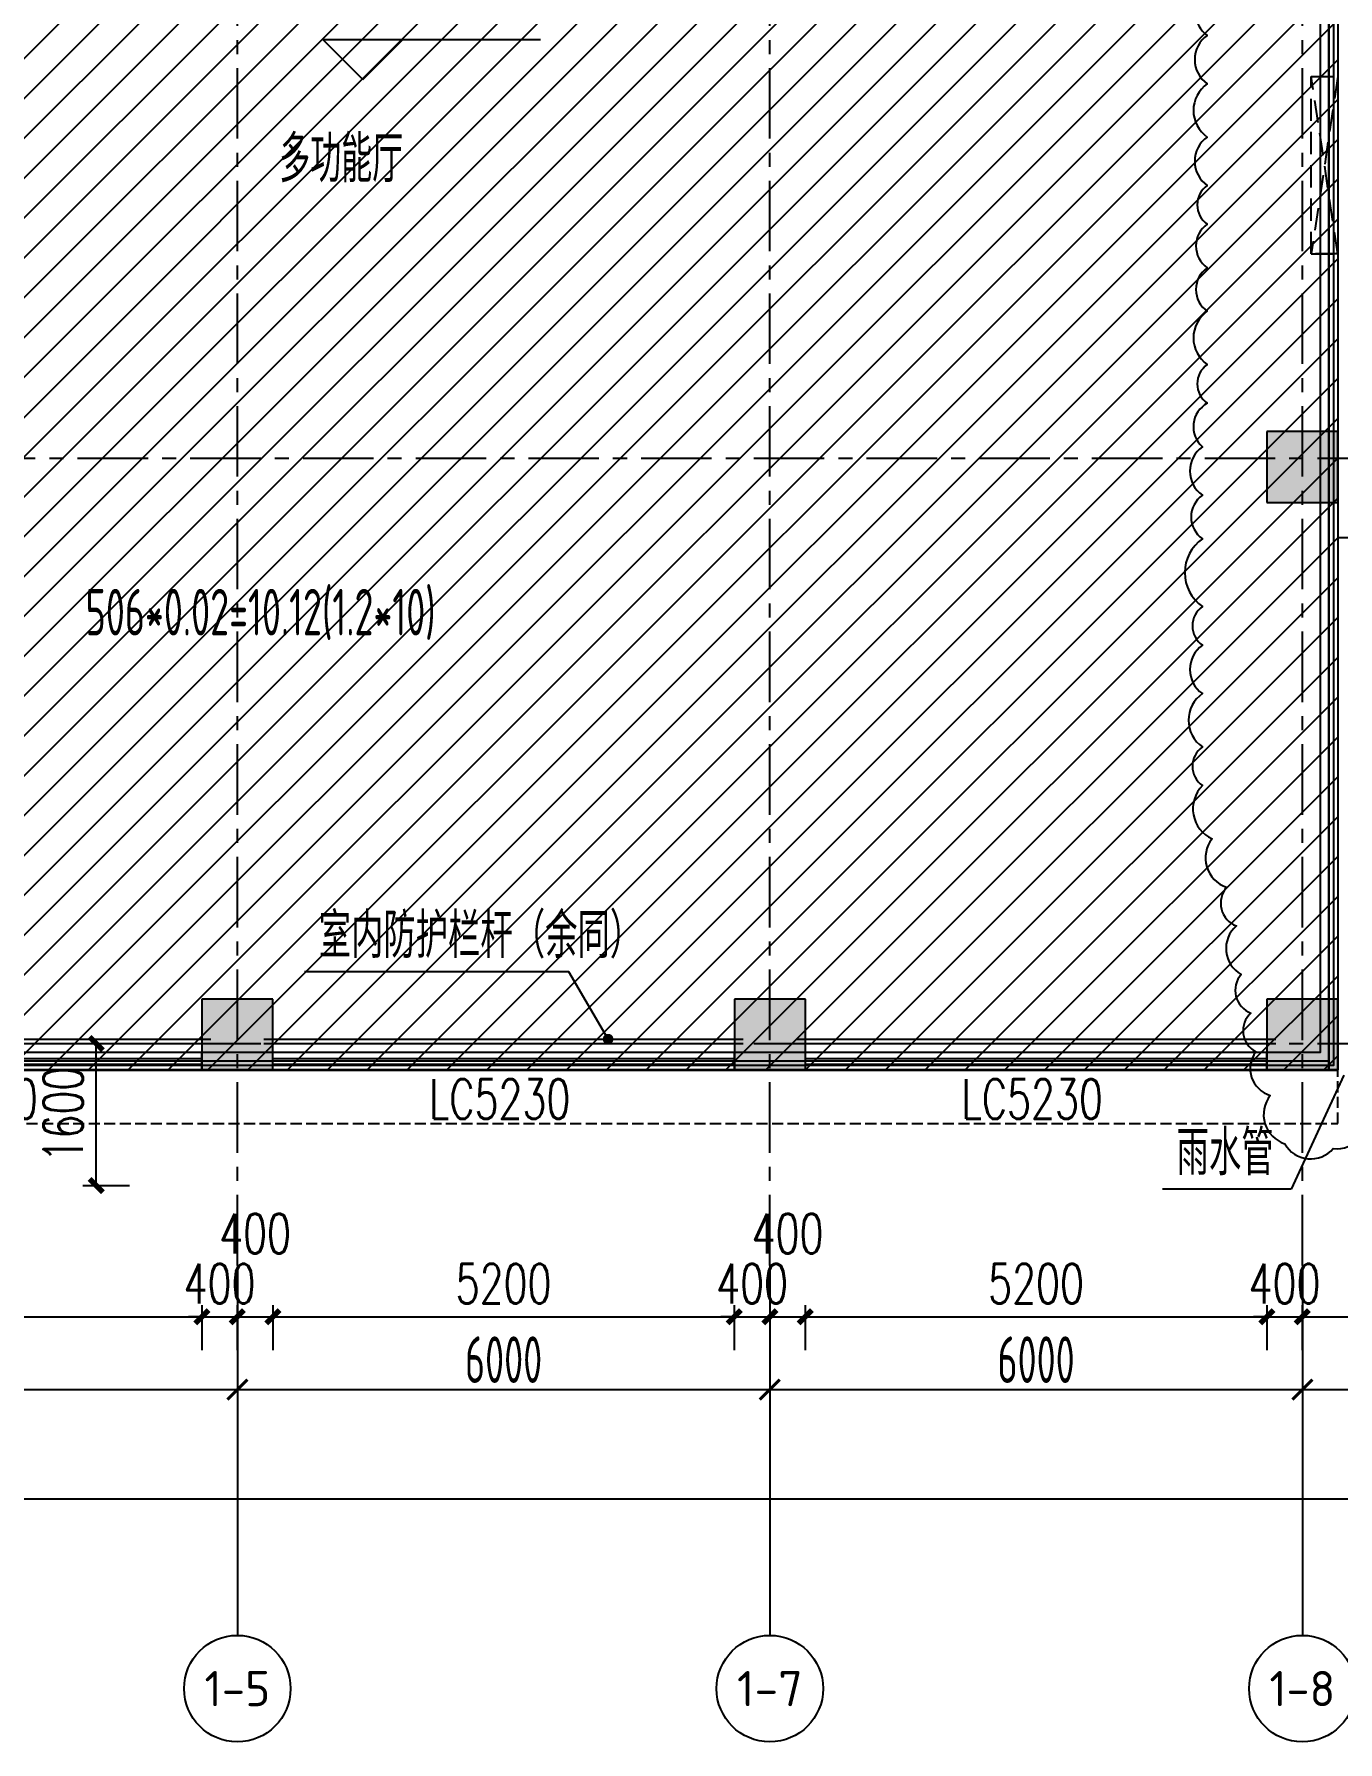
# Model space of a CAD drawing. Header units: millimetres. Extents: x -1048436 to -185795, y -983427 to 400387.
# Drawn here: x -743652 to -728963, y -364464 to -345217 of the extents above; entities that cross this region are included whole.
import ezdxf
from ezdxf.enums import TextEntityAlignment as Align

# ---------------------------------------------------------------- set-up
doc = ezdxf.new("R2010")
doc.units = ezdxf.units.MM
doc.header["$LTSCALE"] = 500
for name, pattern in [('( Dashed )', [0.75, 0.5, -0.25]), ('DASH', [0.35, 0.25, -0.1]), ('一层轴网$0$CENTER', [50.8, 31.75, -6.35, 6.35, -6.35])]:
    doc.linetypes.add(name, pattern=pattern)
for name, color, linetype in [('AXIS_TEXT', 7, 'Continuous'), ('COLUMN', 254, 'Continuous'), ('DIM_LEAD', 3, 'Continuous'), ('PUB_DIM', 3, 'Continuous'), ('PUB_HATCH', 8, 'Continuous'), ('PUB_TEXT', 7, 'Continuous'), ('WINDOW', 4, 'Continuous'), ('WINDOW_TEXT', 7, 'Continuous'), ('一层轴网$0$建-文字', 4, 'Continuous'), ('一层轴网$0$建-符号', 150, 'Continuous'), ('一层轴网$0$建-轴线', 1, '一层轴网$0$CENTER'), ('建-墙', 254, 'Continuous'), ('建-文字', 4, 'Continuous'), ('建-楼梯-扶手栏杆', 3, 'Continuous'), ('建-符号', 13, 'Continuous')]:
    doc.layers.add(name, color=color, linetype=linetype)
doc.layers.add('建-非打-01', color=6, linetype='Continuous', plot=False)
doc.styles.add('_TCH_DIM', font='SIMPLEX', dxfattribs={"bigfont": 'GBCBIG'})
doc.styles.add('_TCH_DIM_T3', font='SIMPLEX', dxfattribs={"width": 0.705882, "bigfont": 'GBCBIG'})
doc.styles.add('_TCH_WINDOW', font='SIMPLEX', dxfattribs={"height": 3.5, "bigfont": 'GBCBIG'})
doc.styles.add('COMPLEX', font='COMPLEX')
doc.styles.add('XD2008', font='xd-hzs.shx', dxfattribs={"width": 0.7, "bigfont": 'xd-hztxt.shx'})
doc.styles.add('一层轴网$0$XD2008', font='xd-hzs.shx', dxfattribs={"width": 0.7, "bigfont": 'xd-hztxt.shx'})
doc.styles.add('一层轴网$0$XD2008_T3', font='xd-hzs.shx', dxfattribs={"width": 0.7, "bigfont": 'xd-hztxt.shx'})
doc.dimstyles.new('_TCH_ARCH&&150', dxfattribs={"dimtxt": 446.25, "dimasz": 150, "dimexe": 375, "dimexo": 450, "dimgap": 150, "dimtad": 1, "dimdec": 0, "dimzin": 0, "dimdsep": 46, "dimtxsty": '_TCH_DIM_T3', "dimblk": 'ARCHTICK', "dimcen": 0.09, "dimclrt": 7, "dimazin": 2, "dimtfac": 1, "dimtdec": 0, "dimtix": 1, "dimtmove": 2, "dimatfit": 3, "dimldrblk": 'ARCHTICK', "dimfxl": 1, "dimtolj": 1, "dimtzin": 0, "dimarcsym": 0})
doc.dimstyles.new('一层轴网$0$XD100&&150', dxfattribs={"dimtxt": 525, "dimasz": 225, "dimexe": 150, "dimexo": 150, "dimgap": 75, "dimtad": 1, "dimdec": 0, "dimdsep": 46, "dimtxsty": '一层轴网$0$XD2008_T3', "dimblk": '一层轴网$0$_ARCHTICK', "dimcen": 2.5, "dimdle": 150, "dimclrt": 7, "dimaunit": 1, "dimadec": 0, "dimazin": 0, "dimtfac": 1, "dimtdec": 0, "dimtix": 1, "dimtmove": 0, "dimatfit": 3, "dimfxl": 1, "dimtolj": 1, "dimtzin": 0, "dimarcsym": 0})

# ---------------------------------------------------------------- blocks, each defined once
blk = doc.blocks.new('_AXISO')
blk.add_circle((0, 0), 0.5)
at = {"layer": 'AXIS_TEXT', "style": 'COMPLEX', "width": 1.041667}
blk.add_attdef('A', text='', height=0.56, dxfattribs=at).set_placement((-0.25, -0.28), (0.25, -0.28), align=Align.FIT)
blk = doc.blocks.new('一层轴网$0$_ARCHTICK')
at = {"color": 0, "linetype": 'ByBlock', "const_width": 0.15}
blk.add_lwpolyline([(-0.5, -0.5), (0.5, 0.5)], dxfattribs=at)
blk = doc.blocks.new('*D2898')
at = {"layer": 'Defpoints', "color": 0, "transparency": 16777216}
for p in [(6000, -2500), (12000, -2500), (12000, -3900)]:
    blk.add_point(p, dxfattribs=at)
at = {"layer": '一层轴网$0$建-符号', "color": 0, "lineweight": -2, "transparency": 16777216}
for p, q in [((6000, -2650), (6000, -4050)), ((12000, -2650), (12000, -4050)), ((5850, -3900), (12150, -3900))]:
    blk.add_line(p, q, dxfattribs=at)
at = {"layer": '一层轴网$0$建-符号', "color": 0, "lineweight": -2, "transparency": 16777216, "xscale": 225, "yscale": 225, "zscale": 225, "rotation": 180}
blk.add_blockref('一层轴网$0$_ARCHTICK', (6000, -3900), dxfattribs=at)
at = {"layer": '一层轴网$0$建-符号', "color": 0, "lineweight": -2, "transparency": 16777216, "xscale": 225, "yscale": 225, "zscale": 225}
blk.add_blockref('一层轴网$0$_ARCHTICK', (12000, -3900), dxfattribs=at)
at = {"layer": '一层轴网$0$建-符号', "color": 7, "transparency": 16777216, "insert": (9000, -3562.5), "char_height": 525, "attachment_point": 5, "style": '一层轴网$0$XD2008_T3'}
blk.add_mtext('\\A1;6000', dxfattribs=at)
blk = doc.blocks.new('*D2899')
at = {"layer": 'Defpoints', "color": 0, "transparency": 16777216}
for p in [(12000, -2500), (18000, -2500), (18000, -3900)]:
    blk.add_point(p, dxfattribs=at)
at = {"layer": '一层轴网$0$建-符号', "color": 0, "lineweight": -2, "transparency": 16777216}
for p, q in [((12000, -2650), (12000, -4050)), ((18000, -2650), (18000, -4050)), ((11850, -3900), (18150, -3900))]:
    blk.add_line(p, q, dxfattribs=at)
at = {"layer": '一层轴网$0$建-符号', "color": 0, "lineweight": -2, "transparency": 16777216, "xscale": 225, "yscale": 225, "zscale": 225, "rotation": 180}
blk.add_blockref('一层轴网$0$_ARCHTICK', (12000, -3900), dxfattribs=at)
at = {"layer": '一层轴网$0$建-符号', "color": 0, "lineweight": -2, "transparency": 16777216, "xscale": 225, "yscale": 225, "zscale": 225}
blk.add_blockref('一层轴网$0$_ARCHTICK', (18000, -3900), dxfattribs=at)
at = {"layer": '一层轴网$0$建-符号', "color": 7, "transparency": 16777216, "insert": (15000, -3562.5), "char_height": 525, "attachment_point": 5, "style": '一层轴网$0$XD2008_T3'}
blk.add_mtext('\\A1;6000', dxfattribs=at)
blk = doc.blocks.new('*D2900')
at = {"layer": 'Defpoints', "color": 0, "transparency": 16777216}
for p in [(18000, -2500), (24000, -2500), (24000, -3900)]:
    blk.add_point(p, dxfattribs=at)
at = {"layer": '一层轴网$0$建-符号', "color": 0, "lineweight": -2, "transparency": 16777216}
for p, q in [((18000, -2650), (18000, -4050)), ((24000, -2650), (24000, -4050)), ((17850, -3900), (24150, -3900))]:
    blk.add_line(p, q, dxfattribs=at)
at = {"layer": '一层轴网$0$建-符号', "color": 0, "lineweight": -2, "transparency": 16777216, "xscale": 225, "yscale": 225, "zscale": 225, "rotation": 180}
blk.add_blockref('一层轴网$0$_ARCHTICK', (18000, -3900), dxfattribs=at)
at = {"layer": '一层轴网$0$建-符号', "color": 0, "lineweight": -2, "transparency": 16777216, "xscale": 225, "yscale": 225, "zscale": 225}
blk.add_blockref('一层轴网$0$_ARCHTICK', (24000, -3900), dxfattribs=at)
at = {"layer": '一层轴网$0$建-符号', "color": 7, "transparency": 16777216, "insert": (21000, -3562.5), "char_height": 525, "attachment_point": 5, "style": '一层轴网$0$XD2008_T3'}
blk.add_mtext('\\A1;6000', dxfattribs=at)
blk = doc.blocks.new('*D2901')
at = {"layer": 'Defpoints', "color": 0, "transparency": 16777216}
for p in [(24000, -2500), (30150, -2500), (30150, -3900)]:
    blk.add_point(p, dxfattribs=at)
at = {"layer": '一层轴网$0$建-符号', "color": 0, "lineweight": -2, "transparency": 16777216}
for p, q in [((24000, -2650), (24000, -4050)), ((30150, -2650), (30150, -4050)), ((23850, -3900), (30300, -3900))]:
    blk.add_line(p, q, dxfattribs=at)
at = {"layer": '一层轴网$0$建-符号', "color": 0, "lineweight": -2, "transparency": 16777216, "xscale": 225, "yscale": 225, "zscale": 225, "rotation": 180}
blk.add_blockref('一层轴网$0$_ARCHTICK', (24000, -3900), dxfattribs=at)
at = {"layer": '一层轴网$0$建-符号', "color": 0, "lineweight": -2, "transparency": 16777216, "xscale": 225, "yscale": 225, "zscale": 225}
blk.add_blockref('一层轴网$0$_ARCHTICK', (30150, -3900), dxfattribs=at)
at = {"layer": '一层轴网$0$建-符号', "color": 7, "transparency": 16777216, "insert": (27075, -3562.5), "char_height": 525, "attachment_point": 5, "style": '一层轴网$0$XD2008_T3'}
blk.add_mtext('\\A1;6150', dxfattribs=at)
blk = doc.blocks.new('*D2910')
at = {"layer": 'Defpoints', "color": 0, "transparency": 16777216}
for p in [(0, -4275), (74610, -4275), (74610, -5130)]:
    blk.add_point(p, dxfattribs=at)
at = {"layer": '一层轴网$0$建-符号', "color": 0, "lineweight": -2, "transparency": 16777216}
for p, q in [((0, -4425), (0, -5280)), ((74610, -4425), (74610, -5280)), ((-150, -5130), (74760, -5130))]:
    blk.add_line(p, q, dxfattribs=at)
at = {"layer": '一层轴网$0$建-符号', "color": 0, "lineweight": -2, "transparency": 16777216, "xscale": 225, "yscale": 225, "zscale": 225, "rotation": 180}
blk.add_blockref('一层轴网$0$_ARCHTICK', (0, -5130), dxfattribs=at)
at = {"layer": '一层轴网$0$建-符号', "color": 0, "lineweight": -2, "transparency": 16777216, "xscale": 225, "yscale": 225, "zscale": 225}
blk.add_blockref('一层轴网$0$_ARCHTICK', (74610, -5130), dxfattribs=at)
at = {"layer": '一层轴网$0$建-符号', "color": 7, "transparency": 16777216, "insert": (37305, -4793), "char_height": 525, "attachment_point": 5, "style": '一层轴网$0$XD2008_T3'}
blk.add_mtext('\\A1;74610', dxfattribs=at)
blk = doc.blocks.new('A$C4F09042B')
at = {"layer": 'DIM_LEAD'}
for p, q in [((92924, 35067), (92332, 33783)), ((92332, 33783), (90882, 33783))]:
    blk.add_line(p, q, dxfattribs=at)
at = {"layer": 'PUB_TEXT', "style": '_TCH_DIM'}
blk.add_text('雨水管', height=506.4, dxfattribs=at).set_placement((91040, 33941))
blk = doc.blocks.new('A$C20CF2A72')
at = {"linetype": '( Dashed )'}
blk.add_lwpolyline([(-117143.1, 46324.5), (-117143.1, 44324.5), (-117443.1, 44324.5), (-117443.1, 46324.5), (-117143.1, 46324.5), (-117443.1, 44324.5), (-117143.1, 44324.5), (-117443.1, 46324.5)], dxfattribs=at)
blk = doc.blocks.new('_ArchTick')
at = {"color": 0, "linetype": 'ByBlock', "const_width": 0.4}
blk.add_lwpolyline([(-0.5, -0.5), (0.5, 0.5)], dxfattribs=at)
blk = doc.blocks.new('*D1639')
at = {"layer": 'Defpoints', "color": 0, "transparency": 16777216}
for p in [(-743552, -356594), (-742952, -356594), (-743552, -358194)]:
    blk.add_point(p, dxfattribs=at)
at = {"layer": 'PUB_DIM', "color": 0, "lineweight": -2, "transparency": 16777216}
for p, q in [((-743102, -356594), (-742577, -356594)), ((-742952, -358194), (-742952, -356594)), ((-743102, -358194), (-742577, -358194))]:
    blk.add_line(p, q, dxfattribs=at)
at = {"layer": 'PUB_DIM', "color": 0, "lineweight": -2, "transparency": 16777216, "xscale": 150, "yscale": 150, "zscale": 150}
for p, rotation in [((-742952, -356594), 90), ((-742952, -358194), 270)]:
    blk.add_blockref('_ArchTick', p, dxfattribs=dict(at, rotation=rotation))
at = {"layer": 'PUB_DIM', "color": 7, "transparency": 16777216, "insert": (-743325, -357394), "char_height": 446.2, "attachment_point": 5, "rotation": 90, "style": '_TCH_DIM_T3'}
blk.add_mtext('\\A1;1600', dxfattribs=at)
blk = doc.blocks.new('*D2068')
at = {"layer": 'Defpoints', "color": 0, "transparency": 16777216}
for p in [(-746963, -359094), (-741763, -359094), (-741763, -359673)]:
    blk.add_point(p, dxfattribs=at)
at = {"layer": 'PUB_DIM', "color": 0, "lineweight": -2, "transparency": 16777216}
for p, q in [((-746963, -359544), (-746963, -360048)), ((-746963, -359673), (-741763, -359673)), ((-741763, -359544), (-741763, -360048))]:
    blk.add_line(p, q, dxfattribs=at)
at = {"layer": 'PUB_DIM', "color": 0, "lineweight": -2, "transparency": 16777216, "xscale": 150, "yscale": 150, "zscale": 150, "rotation": 180}
blk.add_blockref('_ArchTick', (-746963, -359673), dxfattribs=at)
at = {"layer": 'PUB_DIM', "color": 0, "lineweight": -2, "transparency": 16777216, "xscale": 150, "yscale": 150, "zscale": 150}
blk.add_blockref('_ArchTick', (-741763, -359673), dxfattribs=at)
at = {"layer": 'PUB_DIM', "color": 7, "transparency": 16777216, "insert": (-744363, -359300), "char_height": 446.2, "attachment_point": 5, "style": '_TCH_DIM_T3'}
blk.add_mtext('\\A1;5200', dxfattribs=at)
blk = doc.blocks.new('*D2069')
at = {"layer": 'Defpoints', "color": 0, "transparency": 16777216}
for p in [(-741763, -359094), (-741363, -359094), (-741363, -359673)]:
    blk.add_point(p, dxfattribs=at)
at = {"layer": 'PUB_DIM', "color": 0, "lineweight": -2, "transparency": 16777216}
for p, q in [((-741763, -359673), (-741913, -359673)), ((-741763, -359544), (-741763, -360048)), ((-741763, -359673), (-741363, -359673)), ((-741363, -359544), (-741363, -360048)), ((-741363, -359673), (-741213, -359673))]:
    blk.add_line(p, q, dxfattribs=at)
at = {"layer": 'PUB_DIM', "color": 0, "lineweight": -2, "transparency": 16777216, "xscale": 150, "yscale": 150, "zscale": 150}
blk.add_blockref('_ArchTick', (-741763, -359673), dxfattribs=at)
at = {"layer": 'PUB_DIM', "color": 0, "lineweight": -2, "transparency": 16777216, "xscale": 150, "yscale": 150, "zscale": 150, "rotation": 180}
blk.add_blockref('_ArchTick', (-741363, -359673), dxfattribs=at)
at = {"layer": 'PUB_DIM', "color": 7, "transparency": 16777216, "insert": (-741563, -359300), "char_height": 446.2, "attachment_point": 5, "style": '_TCH_DIM_T3'}
blk.add_mtext('\\A1;400', dxfattribs=at)
blk = doc.blocks.new('*D2070')
at = {"layer": 'Defpoints', "color": 0, "transparency": 16777216}
for p in [(-741363, -359094), (-740963, -359094), (-740963, -359673)]:
    blk.add_point(p, dxfattribs=at)
at = {"layer": 'PUB_DIM', "color": 0, "lineweight": -2, "transparency": 16777216}
for p, q in [((-741363, -359544), (-741363, -360048)), ((-741363, -359673), (-740963, -359673)), ((-740963, -359544), (-740963, -360048))]:
    blk.add_line(p, q, dxfattribs=at)
at = {"layer": 'PUB_DIM', "color": 0, "lineweight": -2, "transparency": 16777216, "xscale": 150, "yscale": 150, "zscale": 150, "rotation": 180}
blk.add_blockref('_ArchTick', (-741363, -359673), dxfattribs=at)
at = {"layer": 'PUB_DIM', "color": 0, "lineweight": -2, "transparency": 16777216, "xscale": 150, "yscale": 150, "zscale": 150}
blk.add_blockref('_ArchTick', (-740963, -359673), dxfattribs=at)
at = {"layer": 'PUB_DIM', "color": 7, "transparency": 16777216, "insert": (-741163, -358735), "char_height": 446.2, "attachment_point": 5, "style": '_TCH_DIM_T3'}
blk.add_mtext('\\A1;400', dxfattribs=at)
blk = doc.blocks.new('*D2071')
at = {"layer": 'Defpoints', "color": 0, "transparency": 16777216}
for p in [(-740963, -359094), (-735763, -359094), (-735763, -359673)]:
    blk.add_point(p, dxfattribs=at)
at = {"layer": 'PUB_DIM', "color": 0, "lineweight": -2, "transparency": 16777216}
for p, q in [((-740963, -359544), (-740963, -360048)), ((-740963, -359673), (-735763, -359673)), ((-735763, -359544), (-735763, -360048))]:
    blk.add_line(p, q, dxfattribs=at)
at = {"layer": 'PUB_DIM', "color": 0, "lineweight": -2, "transparency": 16777216, "xscale": 150, "yscale": 150, "zscale": 150, "rotation": 180}
blk.add_blockref('_ArchTick', (-740963, -359673), dxfattribs=at)
at = {"layer": 'PUB_DIM', "color": 0, "lineweight": -2, "transparency": 16777216, "xscale": 150, "yscale": 150, "zscale": 150}
blk.add_blockref('_ArchTick', (-735763, -359673), dxfattribs=at)
at = {"layer": 'PUB_DIM', "color": 7, "transparency": 16777216, "insert": (-738363, -359300), "char_height": 446.2, "attachment_point": 5, "style": '_TCH_DIM_T3'}
blk.add_mtext('\\A1;5200', dxfattribs=at)
blk = doc.blocks.new('*D2072')
at = {"layer": 'Defpoints', "color": 0, "transparency": 16777216}
for p in [(-735763, -359094), (-735363, -359094), (-735363, -359673)]:
    blk.add_point(p, dxfattribs=at)
at = {"layer": 'PUB_DIM', "color": 0, "lineweight": -2, "transparency": 16777216}
for p, q in [((-735763, -359673), (-735913, -359673)), ((-735763, -359544), (-735763, -360048)), ((-735763, -359673), (-735363, -359673)), ((-735363, -359544), (-735363, -360048)), ((-735363, -359673), (-735213, -359673))]:
    blk.add_line(p, q, dxfattribs=at)
at = {"layer": 'PUB_DIM', "color": 0, "lineweight": -2, "transparency": 16777216, "xscale": 150, "yscale": 150, "zscale": 150}
blk.add_blockref('_ArchTick', (-735763, -359673), dxfattribs=at)
at = {"layer": 'PUB_DIM', "color": 0, "lineweight": -2, "transparency": 16777216, "xscale": 150, "yscale": 150, "zscale": 150, "rotation": 180}
blk.add_blockref('_ArchTick', (-735363, -359673), dxfattribs=at)
at = {"layer": 'PUB_DIM', "color": 7, "transparency": 16777216, "insert": (-735563, -359300), "char_height": 446.2, "attachment_point": 5, "style": '_TCH_DIM_T3'}
blk.add_mtext('\\A1;400', dxfattribs=at)
blk = doc.blocks.new('*D2073')
at = {"layer": 'Defpoints', "color": 0, "transparency": 16777216}
for p in [(-735363, -359094), (-734963, -359094), (-734963, -359673)]:
    blk.add_point(p, dxfattribs=at)
at = {"layer": 'PUB_DIM', "color": 0, "lineweight": -2, "transparency": 16777216}
for p, q in [((-735363, -359544), (-735363, -360048)), ((-735363, -359673), (-734963, -359673)), ((-734963, -359544), (-734963, -360048))]:
    blk.add_line(p, q, dxfattribs=at)
at = {"layer": 'PUB_DIM', "color": 0, "lineweight": -2, "transparency": 16777216, "xscale": 150, "yscale": 150, "zscale": 150, "rotation": 180}
blk.add_blockref('_ArchTick', (-735363, -359673), dxfattribs=at)
at = {"layer": 'PUB_DIM', "color": 0, "lineweight": -2, "transparency": 16777216, "xscale": 150, "yscale": 150, "zscale": 150}
blk.add_blockref('_ArchTick', (-734963, -359673), dxfattribs=at)
at = {"layer": 'PUB_DIM', "color": 7, "transparency": 16777216, "insert": (-735163, -358735), "char_height": 446.2, "attachment_point": 5, "style": '_TCH_DIM_T3'}
blk.add_mtext('\\A1;400', dxfattribs=at)
blk = doc.blocks.new('*D2074')
at = {"layer": 'Defpoints', "color": 0, "transparency": 16777216}
for p in [(-734963, -359094), (-729763, -359094), (-729763, -359673)]:
    blk.add_point(p, dxfattribs=at)
at = {"layer": 'PUB_DIM', "color": 0, "lineweight": -2, "transparency": 16777216}
for p, q in [((-734963, -359544), (-734963, -360048)), ((-734963, -359673), (-729763, -359673)), ((-729763, -359544), (-729763, -360048))]:
    blk.add_line(p, q, dxfattribs=at)
at = {"layer": 'PUB_DIM', "color": 0, "lineweight": -2, "transparency": 16777216, "xscale": 150, "yscale": 150, "zscale": 150, "rotation": 180}
blk.add_blockref('_ArchTick', (-734963, -359673), dxfattribs=at)
at = {"layer": 'PUB_DIM', "color": 0, "lineweight": -2, "transparency": 16777216, "xscale": 150, "yscale": 150, "zscale": 150}
blk.add_blockref('_ArchTick', (-729763, -359673), dxfattribs=at)
at = {"layer": 'PUB_DIM', "color": 7, "transparency": 16777216, "insert": (-732363, -359300), "char_height": 446.2, "attachment_point": 5, "style": '_TCH_DIM_T3'}
blk.add_mtext('\\A1;5200', dxfattribs=at)
blk = doc.blocks.new('*D2075')
at = {"layer": 'Defpoints', "color": 0, "transparency": 16777216}
for p in [(-729763, -359094), (-729363, -359094), (-729363, -359673)]:
    blk.add_point(p, dxfattribs=at)
at = {"layer": 'PUB_DIM', "color": 0, "lineweight": -2, "transparency": 16777216}
for p, q in [((-729763, -359673), (-729913, -359673)), ((-729763, -359544), (-729763, -360048)), ((-729763, -359673), (-729363, -359673)), ((-729363, -359544), (-729363, -360048)), ((-729363, -359673), (-729213, -359673))]:
    blk.add_line(p, q, dxfattribs=at)
at = {"layer": 'PUB_DIM', "color": 0, "lineweight": -2, "transparency": 16777216, "xscale": 150, "yscale": 150, "zscale": 150}
blk.add_blockref('_ArchTick', (-729763, -359673), dxfattribs=at)
at = {"layer": 'PUB_DIM', "color": 0, "lineweight": -2, "transparency": 16777216, "xscale": 150, "yscale": 150, "zscale": 150, "rotation": 180}
blk.add_blockref('_ArchTick', (-729363, -359673), dxfattribs=at)
at = {"layer": 'PUB_DIM', "color": 7, "transparency": 16777216, "insert": (-729563, -359300), "char_height": 446.2, "attachment_point": 5, "style": '_TCH_DIM_T3'}
blk.add_mtext('\\A1;400', dxfattribs=at)
blk = doc.blocks.new('*D2076')
at = {"layer": 'Defpoints', "color": 0, "transparency": 16777216}
for p in [(-729363, -359094), (-726613, -359094), (-726613, -359673)]:
    blk.add_point(p, dxfattribs=at)
at = {"layer": 'PUB_DIM', "color": 0, "lineweight": -2, "transparency": 16777216}
for p, q in [((-729363, -359544), (-729363, -360048)), ((-729363, -359673), (-726613, -359673)), ((-726613, -359544), (-726613, -360048))]:
    blk.add_line(p, q, dxfattribs=at)
at = {"layer": 'PUB_DIM', "color": 0, "lineweight": -2, "transparency": 16777216, "xscale": 150, "yscale": 150, "zscale": 150, "rotation": 180}
blk.add_blockref('_ArchTick', (-729363, -359673), dxfattribs=at)
at = {"layer": 'PUB_DIM', "color": 0, "lineweight": -2, "transparency": 16777216, "xscale": 150, "yscale": 150, "zscale": 150}
blk.add_blockref('_ArchTick', (-726613, -359673), dxfattribs=at)
at = {"layer": 'PUB_DIM', "color": 7, "transparency": 16777216, "insert": (-727988, -359300), "char_height": 446.2, "attachment_point": 5, "style": '_TCH_DIM_T3'}
blk.add_mtext('\\A1;2750', dxfattribs=at)
blk = doc.blocks.new('$TCHSYS$WIN2D')
for p, q in [((-0.5, 0.5), (0.5, 0.5)), ((-0.5, 0.5), (-0.5, -0.5)), ((0.5, 0.5), (0.5, -0.5)), ((0.5, 0.1667), (-0.5, 0.1667)), ((0.5, -0.1667), (-0.5, -0.1667)), ((-0.5, -0.5), (0.5, -0.5))]:
    blk.add_line(p, q)
blk = doc.blocks.new('一层轴网')
at = {"layer": '一层轴网$0$建-符号'}
for p, q in [((12000, -2500), (12000, -6670)), ((18000, -2500), (18000, -6670)), ((24000, -2500), (24000, -6670))]:
    blk.add_line(p, q, dxfattribs=at)
at = {"layer": '一层轴网$0$建-轴线', "ltscale": 0.05}
for p, q in [((-2500, 6600), (77110, 6600)), ((-2500, 0), (77110, 0))]:
    blk.add_line(p, q, dxfattribs=at)
for points in [[(12000, -2500), (12000, 29500)], [(18000, -2500), (18000, 29500)], [(24000, -2500), (24000, 29500)]]:
    blk.add_lwpolyline(points, dxfattribs=at)
at = {"layer": '一层轴网$0$建-符号'}
ref = blk.add_blockref('_AXISO', (12000, -7270), dxfattribs=dict(at, xscale=1200, yscale=1200, zscale=1200))
ref.add_attrib('A', '1-5', dxfattribs={"layer": '一层轴网$0$建-文字', "height": 396.67, "style": '一层轴网$0$XD2008', "width": 0.808889}).set_placement((11629.8, -7468.3), (12370.2, -7468.3), align=Align.FIT)
ref = blk.add_blockref('_AXISO', (18000, -7270), dxfattribs=dict(at, xscale=1200, yscale=1200, zscale=1200))
ref.add_attrib('A', '1-7', dxfattribs={"layer": '一层轴网$0$建-文字', "height": 396.67, "style": '一层轴网$0$XD2008', "width": 0.808889}).set_placement((17629.8, -7468.3), (18370.2, -7468.3), align=Align.FIT)
ref = blk.add_blockref('_AXISO', (24000, -7270), dxfattribs=dict(at, xscale=1200, yscale=1200, zscale=1200))
ref.add_attrib('A', '1-8', dxfattribs={"layer": '一层轴网$0$建-文字', "height": 396.67, "style": '一层轴网$0$XD2008', "width": 0.808889}).set_placement((23629.8, -7468.3), (24370.2, -7468.3), align=Align.FIT)
for p1, p2, distance, picture, middle in [((6000, -2500), (12000, -2500), -1400, '*D2898', (9000, -3562.5)), ((12000, -2500), (18000, -2500), -1400, '*D2899', (15000, -3562.5)), ((18000, -2500), (24000, -2500), -1400, '*D2900', (21000, -3562.5)), ((24000, -2500), (30150, -2500), -1400, '*D2901', (27075, -3562.5)), ((0, -4275), (74610, -4275), -855, '*D2910', (37305, -4792.5))]:
    dim = blk.add_aligned_dim(p1=p1, p2=p2, distance=distance, dimstyle='一层轴网$0$XD100&&150', dxfattribs=at)
    dim.commit()
    dim.dimension.update_dxf_attribs({"geometry": picture, "text_midpoint": middle})

msp = doc.modelspace()

# ---------------------------------------------------------------- hatches: boundary and pattern name
h = msp.add_hatch()
h.set_pattern_fill('ANSI31', color=256, scale=200)
h.set_pattern_definition([(45, (0, 0), (-224.5064, 224.5064), [])])
h.paths.add_polyline_path([(-753662.7, -335894), (-753662.7, -329294), (-740962.7, -329294), (-740962.7, -336494), (-728962.7, -336494), (-728962.7, -356890.4), (-746962.7, -356890.4), (-746962.7, -357494), (-754262.7, -357494), (-754262.7, -335894)])
at = {"layer": 'PUB_HATCH'}
for points in [[(-729762.7, -349694), (-729762.7, -350494), (-728962.7, -350494), (-728962.7, -349694)], [(-741762.7, -356094), (-741762.7, -356894), (-740962.7, -356894), (-740962.7, -356094)], [(-735762.7, -356094), (-735762.7, -356894), (-734962.7, -356894), (-734962.7, -356094)], [(-729762.7, -356094), (-729762.7, -356894), (-728962.7, -356894), (-728962.7, -356094)]]:
    msp.add_hatch(color=256, dxfattribs=at).paths.add_polyline_path(points)

# ---------------------------------------------------------------- linework, layer by layer
msp.add_lwpolyline([(-729062.7, -356894), (-729062.7, -343094), (-722912.7, -343094), (-722912.7, -329394), (-722912.7, -329294), (-753662.7, -329294), (-753662.7, -335894), (-754262.7, -335894), (-754262.7, -357494), (-746962.7, -357494), (-746962.7, -356894), (-729062.7, -356894), (-729062.7, -343094)], close=True)
msp.add_lwpolyline([(-740962.7, -331294), (-740962.7, -336494), (-728962.7, -336494), (-728962.7, -356890.4), (-746962.7, -356890.4), (-746962.7, -357494), (-754262.7, -357494), (-754262.7, -335894), (-753662.7, -335894), (-753662.7, -329294)])
at = {"layer": 'COLUMN'}
for p, q in [((-729762.7, -349694), (-729762.7, -350494)), ((-728962.7, -349694), (-729762.7, -349694)), ((-728962.7, -350494), (-728962.7, -349694)), ((-729762.7, -350494), (-728962.7, -350494)), ((-741762.7, -356094), (-741762.7, -356894)), ((-740962.7, -356094), (-741762.7, -356094)), ((-740962.7, -356894), (-740962.7, -356094)), ((-735762.7, -356094), (-735762.7, -356894)), ((-734962.7, -356094), (-735762.7, -356094)), ((-734962.7, -356894), (-734962.7, -356094)), ((-729762.7, -356094), (-729762.7, -356894)), ((-728962.7, -356094), (-729762.7, -356094)), ((-728962.7, -356894), (-728962.7, -356094)), ((-741762.7, -356894), (-740962.7, -356894)), ((-735762.7, -356894), (-734962.7, -356894)), ((-729762.7, -356894), (-728962.7, -356894))]:
    msp.add_line(p, q, dxfattribs=at)
at = {"layer": 'DIM_LEAD'}
for p, q in [((-737628.5, -355785.8), (-740604.3, -355785.8)), ((-737185, -356544), (-737628.5, -355785.8)), ((-737185, -356544), (-737628.5, -355785.8))]:
    msp.add_line(p, q, dxfattribs=at)
at = {"layer": 'DIM_LEAD', "const_width": 60}
msp.add_lwpolyline([(-737169.9, -356569.9, 1), (-737200.2, -356518.1, 1)], format="xyb", close=True, dxfattribs=at)
msp.add_lwpolyline([(-737169.9, -356569.9, 1), (-737200.2, -356518.1, 1)], format="xyb", close=True, dxfattribs=at)
at = {"layer": '建-墙'}
for p, q in [((-729162.7, -343894), (-729162.7, -348194)), ((-729160.2, -348291.6), (-729160.2, -348294.1)), ((-729160.2, -348294.1), (-729158.2, -348293.8)), ((-729158, -348298.2), (-729158.2, -348293.8)), ((-729162.7, -348394), (-729162.7, -349694)), ((-728962.7, -348394), (-728962.7, -349694)), ((-729162.7, -350494), (-729162.7, -350993.6)), ((-728962.7, -350494), (-728962.7, -350893.6)), ((-729162.7, -350993.6), (-729162.7, -354594)), ((-727962.7, -350893.6), (-728962.7, -350893.6)), ((-729162.7, -354594), (-729162.7, -355792.7)), ((-729162.7, -355792.7), (-729162.7, -356094))]:
    msp.add_line(p, q, dxfattribs=at)
at = {"layer": '建-墙', "linetype": 'DASH'}
msp.add_lwpolyline([(-747062.7, -357494), (-728962.7, -357494), (-728962.7, -356894)], dxfattribs=at)
at = {"layer": '建-楼梯-扶手栏杆'}
for p, q in [((-747062.7, -356544), (-741662.7, -356544)), ((-747062.7, -356594), (-741662.7, -356594)), ((-741062.7, -356544), (-735662.7, -356544)), ((-741062.7, -356594), (-735662.7, -356594)), ((-735062.7, -356544), (-729662.7, -356544)), ((-735062.7, -356594), (-729662.7, -356594))]:
    msp.add_line(p, q, dxfattribs=at)
for points in [[(-740062.7, -331244), (-741012.7, -331244), (-741012.7, -336544), (-729012.7, -336544), (-729012.7, -356840.4), (-747012.7, -356840.4), (-747012.7, -357444), (-754212.7, -357444), (-754212.7, -335944), (-753612.7, -335944), (-753612.7, -329294)], [(-740062.7, -331194), (-741062.7, -331194), (-741062.7, -336594), (-729062.7, -336594), (-729062.7, -356790.4), (-747062.7, -356790.4), (-747062.7, -357394), (-754162.7, -357394), (-754162.7, -335994), (-753562.7, -335994), (-753562.7, -329294)]]:
    msp.add_lwpolyline(points, dxfattribs=at)
at = {"layer": '建-符号'}
for p, q in [((-739947.6, -345727.5), (-740397.6, -345277.5)), ((-740397.6, -345277.5), (-737946.6, -345277.5)), ((-739947.6, -345727.5), (-739497.6, -345277.5))]:
    msp.add_line(p, q, dxfattribs=at)
at = {"layer": '建-非打-01'}
msp.add_lwpolyline([(-747162.7, -357294), (-754062.7, -357294), (-754062.7, -336094), (-747162.7, -336094), (-747162.7, -336696.8), (-729162.7, -336696.8), (-729162.7, -356694), (-747162.7, -356694)], close=True, dxfattribs=at)
msp.add_lwpolyline([(-730433.8, -344740, 0.5205671), (-730433.8, -345231, 0.5205671), (-730433.8, -345231, 0.5205671), (-730433.8, -345776.5, 0.5205671), (-730433.8, -345776.5, 0.5205671), (-730433.8, -346376.6, 0.5205671), (-730433.8, -346376.6, 0.5205671), (-730433.8, -346922.1, 0.5205671), (-730433.8, -346922.1, 0.5205671), (-730433.8, -347358.5, 0.5205671), (-730433.8, -347358.5, 0.5205671), (-730433.8, -347849.5, 0.5205671), (-730433.8, -347849.5, 0.5205671), (-730433.8, -348340.4, 0.5205671), (-730433.8, -348340.4, 0.5205671), (-730433.8, -348940.5, 0.5205671), (-730433.8, -348940.5, 0.5205671), (-730433.8, -349376.9, 0.5205671), (-730433.8, -349376.9, 0.5205671), (-730488.4, -349867.9, 0.5205671), (-730488.4, -349867.9, 0.5205671), (-730488.4, -350413.4, 0.5205671), (-730488.4, -350413.4, 0.5205671), (-730488.4, -350904.3, 0.5205671), (-730488.4, -350904.3, 0.5205671), (-730488.4, -351668.1, 0.5205671), (-730488.4, -351668.1, 0.5205671), (-730488.4, -352104.5, 0.5205671), (-730488.4, -352104.5, 0.5205671), (-730488.4, -352650, 0.5205671), (-730488.4, -352650, 0.5205671), (-730488.4, -353250.1, 0.5205671), (-730488.4, -353250.1, 0.5205671), (-730488.4, -353686.5, 0.5205671), (-730488.4, -353686.5, 0.5205671), (-730379.2, -354286.5, 0.5205671), (-730379.2, -354286.5, 0.5205671), (-730215.4, -354832, 0.5205671), (-730215.4, -354832, 0.5205671), (-730106.2, -355268.5, 0.5205671), (-730106.2, -355268.5, 0.5205671), (-730051.7, -355814, 0.5205671), (-730051.7, -355814, 0.5205671), (-729942.5, -356250.4, 0.5205671), (-729942.5, -356250.4, 0.5205671), (-729887.9, -356686.8, 0.5205671), (-729887.9, -356686.8, 0.5205671), (-729724.1, -357177.8, 0.5205671), (-729724.1, -357177.8, 0.5205671), (-729560.3, -357723.3, 0.5205671), (-729560.3, -357723.3, 0.5205671), (-729014.4, -357777.8, 0.5205671), (-729014.4, -357777.8, 0.5205671), (-728632.3, -357341.4, 0.5205671)], format="xyb", dxfattribs=at)

# ---------------------------------------------------------------- block references
for name, p in [('一层轴网', (-753362.7, -356594)), ('A$C4F09042B', (-821819.6, -392018.5)), ('A$C20CF2A72', (-611819.6, -392018.5))]:
    msp.add_blockref(name, p)
at = {"layer": 'WINDOW'}
ref = msp.add_blockref('$TCHSYS$WIN2D', (-744362.7, -356794), dxfattribs=dict(at, xscale=5200, yscale=200, zscale=5200, rotation=180))
ref.add_attrib('A', 'LC5230', (-745202.7, -357442.1), dxfattribs={"layer": 'WINDOW_TEXT', "height": 446.25, "style": '_TCH_WINDOW', "width": 0.705882})
ref = msp.add_blockref('$TCHSYS$WIN2D', (-738362.7, -356794), dxfattribs=dict(at, xscale=5200, yscale=200, zscale=5200, rotation=180))
ref.add_attrib('A', 'LC5230', (-739202.7, -357442.1), dxfattribs={"layer": 'WINDOW_TEXT', "height": 446.25, "style": '_TCH_WINDOW', "width": 0.705882})
ref = msp.add_blockref('$TCHSYS$WIN2D', (-732362.7, -356794), dxfattribs=dict(at, xscale=5200, yscale=200, zscale=5200, rotation=180))
ref.add_attrib('A', 'LC5230', (-733202.7, -357442.1), dxfattribs={"layer": 'WINDOW_TEXT', "height": 446.25, "style": '_TCH_WINDOW', "width": 0.705882})

# ---------------------------------------------------------------- texts
at = {"layer": 'PUB_TEXT', "style": '_TCH_DIM'}
msp.add_text('室内防护栏杆（余同）', height=506.38, dxfattribs=at).set_placement((-740446.8, -355628.3))
at = {"layer": '建-文字', "style": 'XD2008', "width": 0.7}
msp.add_text('多功能厅', height=525, dxfattribs=at).set_placement((-740890.6, -346885.8))
at = {"layer": '建-非打-01', "style": 'XD2008', "width": 0.7}
msp.add_text('506*0.02=10.12(1.2*10)', height=525, dxfattribs=at).set_placement((-743072.6, -351993.6))

# ---------------------------------------------------------------- dimensions: what is measured, and where the dimension line sits
at = {"layer": 'PUB_DIM'}
for p1, p2, distance, picture, middle in [((-743552.1, -358194), (-743552.1, -356594), -600, '*D1639', (-743325.2, -357394)), ((-746962.7, -359094), (-741762.7, -359094), -578.8, '*D2068', (-744362.7, -359299.7)), ((-741762.7, -359094), (-741362.7, -359094), -578.8, '*D2069', (-741562.7, -359299.7)), ((-740962.7, -359094), (-735762.7, -359094), -578.8, '*D2071', (-738362.7, -359299.7)), ((-735762.7, -359094), (-735362.7, -359094), -578.8, '*D2072', (-735562.7, -359299.7)), ((-734962.7, -359094), (-729762.7, -359094), -578.8, '*D2074', (-732362.7, -359299.7)), ((-729762.7, -359094), (-729362.7, -359094), -578.8, '*D2075', (-729562.7, -359299.7)), ((-729362.7, -359094), (-726612.7, -359094), -578.8, '*D2076', (-727987.7, -359299.7))]:
    dim = msp.add_aligned_dim(p1=p1, p2=p2, distance=distance, dimstyle='_TCH_ARCH&&150', dxfattribs=at)
    dim.commit()
    dim.dimension.update_dxf_attribs({"geometry": picture, "text_midpoint": middle})
for base, p1, p2, picture, middle in [((-740962.7, -359672.8), (-741362.7, -359094), (-740962.7, -359094), '*D2070', (-741162.7, -358735.3)), ((-734962.7, -359672.8), (-735362.7, -359094), (-734962.7, -359094), '*D2073', (-735162.7, -358735.3))]:
    dim = msp.add_linear_dim(base=base, p1=p1, p2=p2, angle=0, dimstyle='_TCH_ARCH&&150', dxfattribs=at)
    dim.commit()
    dim.dimension.update_dxf_attribs({"geometry": picture, "text_midpoint": middle, "dimtype": 129})

doc.saveas('drawing.dxf')
